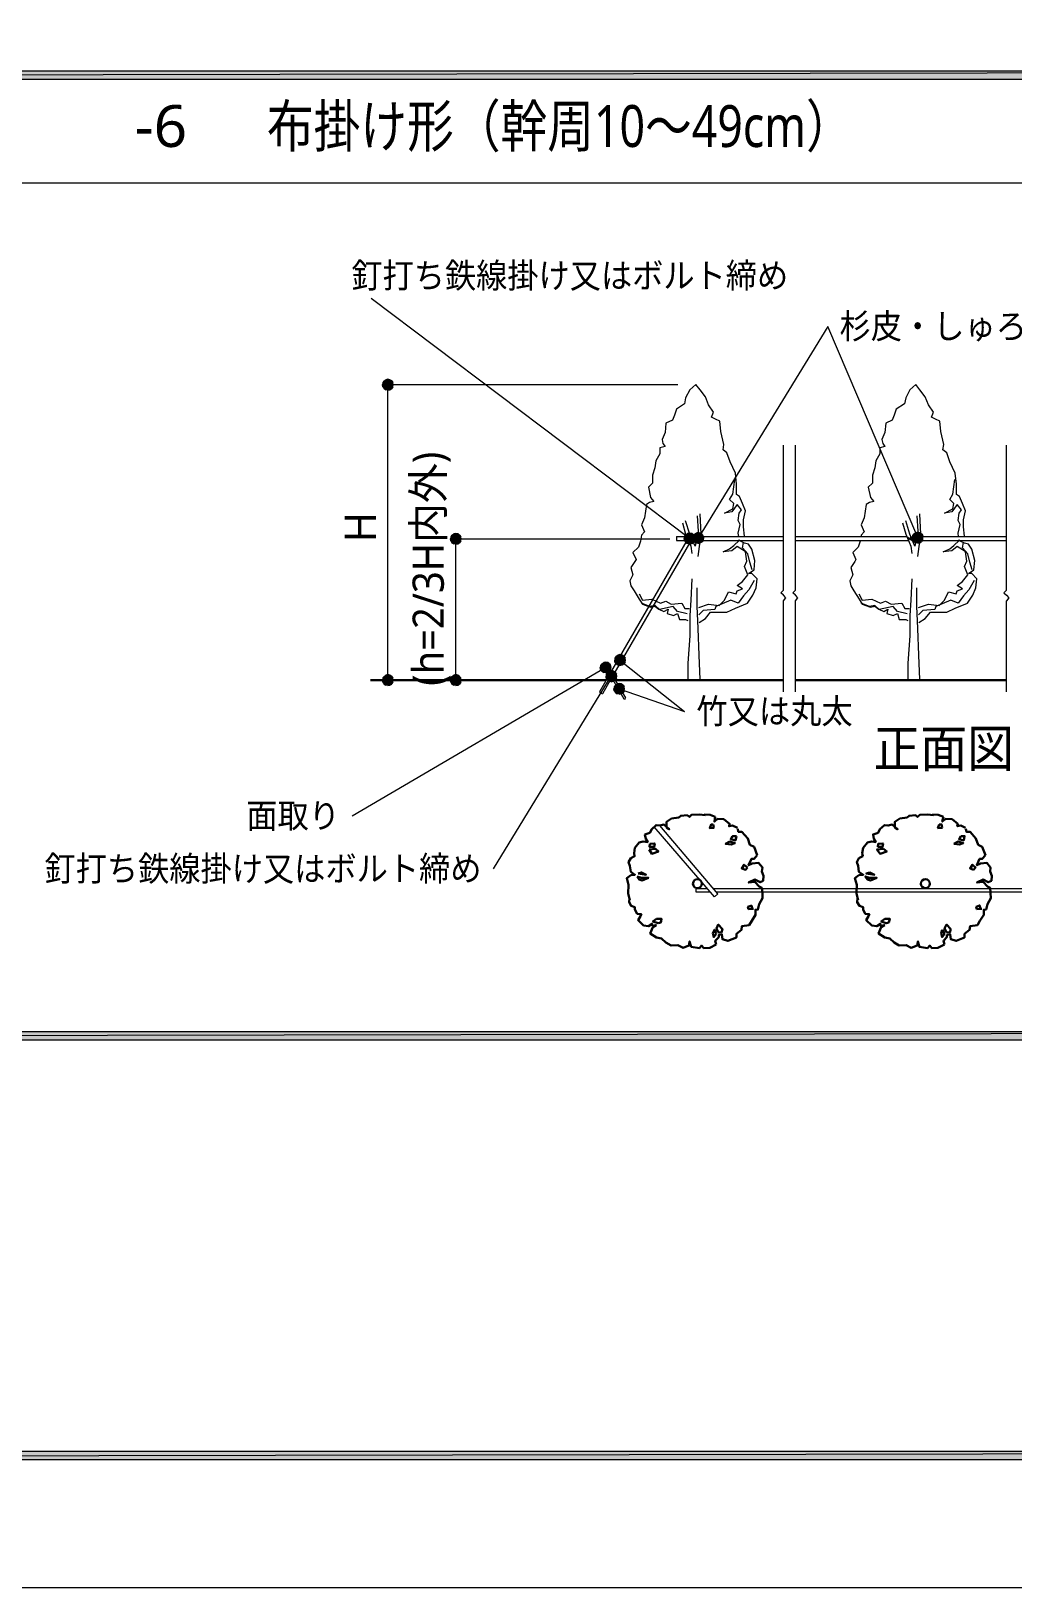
# Model space of a CAD drawing. Header units: millimetres. Extents: x 0 to 420, y 0 to 297.
# Drawn here: x 211.5 to 293.3, y 0 to 129.6 of the extents above; entities that cross this region are included whole.
import ezdxf
from ezdxf.enums import TextEntityAlignment as Align

# ---------------------------------------------------------------- set-up
doc = ezdxf.new("R2010")
doc.units = ezdxf.units.MM
doc.styles.add('kst32b', font='NotoSansJP-Variable.ttf')

msp = doc.modelspace()

# ---------------------------------------------------------------- hatches: boundary and pattern name
h = msp.add_hatch(color=7)
h.paths.add_polyline_path([(394.17, 125.65), (394.17, 126.34), (26.18, 125.65), (394.17, 125.65)])
h.paths.add_polyline_path([(394.17, 126.34), (26.18, 125.65), (26.18, 126.34), (394.17, 126.34)])
h = msp.add_hatch(color=7)
h.paths.add_polyline_path([(240.83, 100.37), (240.81, 100.2), (241.26, 100.2), (240.83, 100.37)])
h.paths.add_polyline_path([(240.81, 100.2), (241.26, 100.2), (240.83, 100.03), (240.81, 100.2)])
h.paths.add_polyline_path([(241.26, 100.2), (240.83, 100.03), (240.94, 99.89), (241.26, 100.2)])
h = msp.add_hatch(color=7)
h.paths.add_polyline_path([(241.26, 100.65), (241.09, 100.61), (241.26, 100.2), (241.26, 100.65)])
h.paths.add_polyline_path([(241.09, 100.61), (241.26, 100.2), (240.94, 100.52), (241.09, 100.61)])
h.paths.add_polyline_path([(241.26, 100.2), (240.94, 100.52), (240.83, 100.37), (241.26, 100.2)])
h = msp.add_hatch(color=7)
h.paths.add_polyline_path([(240.94, 99.89), (241.09, 99.78), (241.26, 100.2), (240.94, 99.89)])
h.paths.add_polyline_path([(241.09, 99.78), (241.26, 100.2), (241.26, 99.74), (241.09, 99.78)])
h.paths.add_polyline_path([(241.26, 100.2), (241.26, 99.74), (241.43, 99.78), (241.26, 100.2)])
for points in [[(241.43, 100.61), (241.26, 100.65), (241.26, 100.2), (241.43, 100.61)], [(247.08, 87.78), (246.91, 87.8), (246.91, 87.35), (247.08, 87.78)], [(266.55, 87.8), (266.38, 87.84), (266.38, 87.38), (266.55, 87.8)], [(267.27, 87.84), (267.1, 87.88), (267.1, 87.42), (267.27, 87.84)], [(270.51, 87.27), (270.49, 87.25), (270.47, 87.23), (270.49, 87.21), (270.51, 87.19), (270.53, 87.21), (270.55, 87.23), (270.53, 87.25), (270.51, 87.27)], [(285.54, 87.86), (285.37, 87.91), (285.37, 87.46), (285.54, 87.86)], [(288.82, 87.27), (288.8, 87.25), (288.78, 87.23), (288.8, 87.21), (288.82, 87.19), (288.84, 87.21), (288.86, 87.23), (288.84, 87.25), (288.82, 87.27)], [(259.57, 77.07), (259.4, 77.09), (259.4, 76.64), (259.57, 77.07)], [(260.75, 77.68), (260.58, 77.72), (260.58, 77.26), (260.75, 77.68)], [(241.43, 76.01), (241.26, 76.05), (241.26, 75.59), (241.43, 76.01)], [(247.08, 76.01), (246.91, 76.05), (246.91, 75.59), (247.08, 76.01)], [(260.03, 76.33), (259.86, 76.37), (259.86, 75.92), (260.03, 76.33)], [(260.69, 75.29), (260.52, 75.31), (260.52, 74.87), (260.69, 75.29)]]:
    msp.add_hatch(color=7).paths.add_polyline_path(points)
h = msp.add_hatch(color=7)
h.paths.add_polyline_path([(241.7, 100.2), (241.68, 100.37), (241.26, 100.2), (241.7, 100.2)])
h.paths.add_polyline_path([(241.68, 100.37), (241.26, 100.2), (241.58, 100.52), (241.68, 100.37)])
h.paths.add_polyline_path([(241.26, 100.2), (241.58, 100.52), (241.43, 100.61), (241.26, 100.2)])
h = msp.add_hatch(color=7)
h.paths.add_polyline_path([(241.43, 99.78), (241.58, 99.89), (241.26, 100.2), (241.43, 99.78)])
h.paths.add_polyline_path([(241.58, 99.89), (241.26, 100.2), (241.68, 100.03), (241.58, 99.89)])
h.paths.add_polyline_path([(241.26, 100.2), (241.68, 100.03), (241.7, 100.2), (241.26, 100.2)])
h = msp.add_hatch(color=7)
h.paths.add_polyline_path([(246.49, 87.52), (246.46, 87.35), (246.91, 87.35), (246.49, 87.52)])
h.paths.add_polyline_path([(246.46, 87.35), (246.91, 87.35), (246.49, 87.19), (246.46, 87.35)])
h.paths.add_polyline_path([(246.91, 87.35), (246.49, 87.19), (246.59, 87.04), (246.91, 87.35)])
h = msp.add_hatch(color=7)
h.paths.add_polyline_path([(246.91, 87.8), (246.74, 87.78), (246.91, 87.35), (246.91, 87.8)])
h.paths.add_polyline_path([(246.74, 87.78), (246.91, 87.35), (246.59, 87.67), (246.74, 87.78)])
h.paths.add_polyline_path([(246.91, 87.35), (246.59, 87.67), (246.49, 87.52), (246.91, 87.35)])
h = msp.add_hatch(color=7)
h.paths.add_polyline_path([(246.59, 87.04), (246.74, 86.93), (246.91, 87.35), (246.59, 87.04)])
h.paths.add_polyline_path([(246.74, 86.93), (246.91, 87.35), (246.91, 86.91), (246.74, 86.93)])
h.paths.add_polyline_path([(246.91, 87.35), (246.91, 86.91), (247.08, 86.93), (246.91, 87.35)])
h = msp.add_hatch(color=7)
h.paths.add_polyline_path([(247.35, 87.35), (247.33, 87.52), (246.91, 87.35), (247.35, 87.35)])
h.paths.add_polyline_path([(247.33, 87.52), (246.91, 87.35), (247.23, 87.67), (247.33, 87.52)])
h.paths.add_polyline_path([(246.91, 87.35), (247.23, 87.67), (247.08, 87.78), (246.91, 87.35)])
h = msp.add_hatch(color=7)
h.paths.add_polyline_path([(247.08, 86.93), (247.23, 87.04), (246.91, 87.35), (247.08, 86.93)])
h.paths.add_polyline_path([(247.23, 87.04), (246.91, 87.35), (247.33, 87.19), (247.23, 87.04)])
h.paths.add_polyline_path([(246.91, 87.35), (247.33, 87.19), (247.35, 87.35), (246.91, 87.35)])
h = msp.add_hatch(color=7)
h.paths.add_polyline_path([(265.96, 87.57), (265.92, 87.38), (266.38, 87.38), (265.96, 87.57)])
h.paths.add_polyline_path([(265.92, 87.38), (266.38, 87.38), (265.96, 87.21), (265.92, 87.38)])
h.paths.add_polyline_path([(266.38, 87.38), (265.96, 87.21), (266.07, 87.06), (266.38, 87.38)])
h = msp.add_hatch(color=7)
h.paths.add_polyline_path([(266.38, 87.84), (266.21, 87.8), (266.38, 87.38), (266.38, 87.84)])
h.paths.add_polyline_path([(266.21, 87.8), (266.38, 87.38), (266.07, 87.69), (266.21, 87.8)])
h.paths.add_polyline_path([(266.38, 87.38), (266.07, 87.69), (265.96, 87.57), (266.38, 87.38)])
h = msp.add_hatch(color=7)
h.paths.add_polyline_path([(266.07, 87.06), (266.21, 86.97), (266.38, 87.38), (266.07, 87.06)])
h.paths.add_polyline_path([(266.21, 86.97), (266.38, 87.38), (266.38, 86.93), (266.21, 86.97)])
h.paths.add_polyline_path([(266.38, 87.38), (266.38, 86.93), (266.55, 86.97), (266.38, 87.38)])
h = msp.add_hatch(color=7)
h.paths.add_polyline_path([(266.83, 87.38), (266.78, 87.57), (266.38, 87.38), (266.83, 87.38)])
h.paths.add_polyline_path([(266.78, 87.57), (266.38, 87.38), (266.7, 87.69), (266.78, 87.57)])
h.paths.add_polyline_path([(266.38, 87.38), (266.7, 87.69), (266.55, 87.8), (266.38, 87.38)])
h = msp.add_hatch(color=7)
h.paths.add_polyline_path([(266.55, 86.97), (266.7, 87.06), (266.38, 87.38), (266.55, 86.97)])
h.paths.add_polyline_path([(266.7, 87.06), (266.38, 87.38), (266.78, 87.21), (266.7, 87.06)])
h.paths.add_polyline_path([(266.38, 87.38), (266.78, 87.21), (266.83, 87.38), (266.38, 87.38)])
h = msp.add_hatch(color=7)
h.paths.add_polyline_path([(266.68, 87.59), (266.64, 87.42), (267.1, 87.42), (266.68, 87.59)])
h.paths.add_polyline_path([(266.64, 87.42), (267.1, 87.42), (266.68, 87.25), (266.64, 87.42)])
h.paths.add_polyline_path([(267.1, 87.42), (266.68, 87.25), (266.78, 87.1), (267.1, 87.42)])
h = msp.add_hatch(color=7)
h.paths.add_polyline_path([(267.1, 87.88), (266.93, 87.84), (267.1, 87.42), (267.1, 87.88)])
h.paths.add_polyline_path([(266.93, 87.84), (267.1, 87.42), (266.78, 87.74), (266.93, 87.84)])
h.paths.add_polyline_path([(267.1, 87.42), (266.78, 87.74), (266.68, 87.59), (267.1, 87.42)])
h = msp.add_hatch(color=7)
h.paths.add_polyline_path([(266.78, 87.1), (266.93, 87.02), (267.1, 87.42), (266.78, 87.1)])
h.paths.add_polyline_path([(266.93, 87.02), (267.1, 87.42), (267.1, 86.97), (266.93, 87.02)])
h.paths.add_polyline_path([(267.1, 87.42), (267.1, 86.97), (267.27, 87.02), (267.1, 87.42)])
h = msp.add_hatch(color=7)
h.paths.add_polyline_path([(267.55, 87.42), (267.5, 87.59), (267.1, 87.42), (267.55, 87.42)])
h.paths.add_polyline_path([(267.5, 87.59), (267.1, 87.42), (267.42, 87.74), (267.5, 87.59)])
h.paths.add_polyline_path([(267.1, 87.42), (267.42, 87.74), (267.27, 87.84), (267.1, 87.42)])
h = msp.add_hatch(color=7)
h.paths.add_polyline_path([(267.27, 87.02), (267.42, 87.1), (267.1, 87.42), (267.27, 87.02)])
h.paths.add_polyline_path([(267.42, 87.1), (267.1, 87.42), (267.5, 87.25), (267.42, 87.1)])
h.paths.add_polyline_path([(267.1, 87.42), (267.5, 87.25), (267.55, 87.42), (267.1, 87.42)])
h = msp.add_hatch(color=7)
h.paths.add_polyline_path([(284.95, 87.63), (284.92, 87.46), (285.37, 87.46), (284.95, 87.63)])
h.paths.add_polyline_path([(284.92, 87.46), (285.37, 87.46), (284.95, 87.29), (284.92, 87.46)])
h.paths.add_polyline_path([(285.37, 87.46), (284.95, 87.29), (285.05, 87.14), (285.37, 87.46)])
h = msp.add_hatch(color=7)
h.paths.add_polyline_path([(285.37, 87.91), (285.2, 87.86), (285.37, 87.46), (285.37, 87.91)])
h.paths.add_polyline_path([(285.2, 87.86), (285.37, 87.46), (285.05, 87.78), (285.2, 87.86)])
h.paths.add_polyline_path([(285.37, 87.46), (285.05, 87.78), (284.95, 87.63), (285.37, 87.46)])
h = msp.add_hatch(color=7)
h.paths.add_polyline_path([(285.05, 87.14), (285.2, 87.04), (285.37, 87.46), (285.05, 87.14)])
h.paths.add_polyline_path([(285.2, 87.04), (285.37, 87.46), (285.37, 86.99), (285.2, 87.04)])
h.paths.add_polyline_path([(285.37, 87.46), (285.37, 86.99), (285.54, 87.04), (285.37, 87.46)])
h = msp.add_hatch(color=7)
h.paths.add_polyline_path([(285.81, 87.46), (285.79, 87.63), (285.37, 87.46), (285.81, 87.46)])
h.paths.add_polyline_path([(285.79, 87.63), (285.37, 87.46), (285.69, 87.78), (285.79, 87.63)])
h.paths.add_polyline_path([(285.37, 87.46), (285.69, 87.78), (285.54, 87.86), (285.37, 87.46)])
h = msp.add_hatch(color=7)
h.paths.add_polyline_path([(285.54, 87.04), (285.69, 87.14), (285.37, 87.46), (285.54, 87.04)])
h.paths.add_polyline_path([(285.69, 87.14), (285.37, 87.46), (285.79, 87.29), (285.69, 87.14)])
h.paths.add_polyline_path([(285.37, 87.46), (285.79, 87.29), (285.81, 87.46), (285.37, 87.46)])
h = msp.add_hatch(color=7)
h.paths.add_polyline_path([(258.97, 76.81), (258.93, 76.64), (259.4, 76.64), (258.97, 76.81)])
h.paths.add_polyline_path([(258.93, 76.64), (259.4, 76.64), (258.97, 76.48), (258.93, 76.64)])
h.paths.add_polyline_path([(259.4, 76.64), (258.97, 76.48), (259.08, 76.33), (259.4, 76.64)])
h = msp.add_hatch(color=7)
h.paths.add_polyline_path([(259.4, 77.09), (259.23, 77.07), (259.4, 76.64), (259.4, 77.09)])
h.paths.add_polyline_path([(259.23, 77.07), (259.4, 76.64), (259.08, 76.96), (259.23, 77.07)])
h.paths.add_polyline_path([(259.4, 76.64), (259.08, 76.96), (258.97, 76.81), (259.4, 76.64)])
h = msp.add_hatch(color=7)
h.paths.add_polyline_path([(259.08, 76.33), (259.23, 76.22), (259.4, 76.64), (259.08, 76.33)])
h.paths.add_polyline_path([(259.23, 76.22), (259.4, 76.64), (259.4, 76.2), (259.23, 76.22)])
h.paths.add_polyline_path([(259.4, 76.64), (259.4, 76.2), (259.57, 76.22), (259.4, 76.64)])
h = msp.add_hatch(color=7)
h.paths.add_polyline_path([(259.84, 76.64), (259.8, 76.81), (259.4, 76.64), (259.84, 76.64)])
h.paths.add_polyline_path([(259.8, 76.81), (259.4, 76.64), (259.72, 76.96), (259.8, 76.81)])
h.paths.add_polyline_path([(259.4, 76.64), (259.72, 76.96), (259.57, 77.07), (259.4, 76.64)])
h = msp.add_hatch(color=7)
h.paths.add_polyline_path([(259.57, 76.22), (259.72, 76.33), (259.4, 76.64), (259.57, 76.22)])
h.paths.add_polyline_path([(259.72, 76.33), (259.4, 76.64), (259.8, 76.48), (259.72, 76.33)])
h.paths.add_polyline_path([(259.4, 76.64), (259.8, 76.48), (259.84, 76.64), (259.4, 76.64)])
h = msp.add_hatch(color=7)
h.paths.add_polyline_path([(260.16, 77.43), (260.14, 77.26), (260.58, 77.26), (260.16, 77.43)])
h.paths.add_polyline_path([(260.14, 77.26), (260.58, 77.26), (260.16, 77.09), (260.14, 77.26)])
h.paths.add_polyline_path([(260.58, 77.26), (260.16, 77.09), (260.27, 76.94), (260.58, 77.26)])
h = msp.add_hatch(color=7)
h.paths.add_polyline_path([(260.58, 77.72), (260.41, 77.68), (260.58, 77.26), (260.58, 77.72)])
h.paths.add_polyline_path([(260.41, 77.68), (260.58, 77.26), (260.27, 77.58), (260.41, 77.68)])
h.paths.add_polyline_path([(260.58, 77.26), (260.27, 77.58), (260.16, 77.43), (260.58, 77.26)])
h = msp.add_hatch(color=7)
h.paths.add_polyline_path([(260.27, 76.94), (260.41, 76.86), (260.58, 77.26), (260.27, 76.94)])
h.paths.add_polyline_path([(260.41, 76.86), (260.58, 77.26), (260.58, 76.81), (260.41, 76.86)])
h.paths.add_polyline_path([(260.58, 77.26), (260.58, 76.81), (260.75, 76.86), (260.58, 77.26)])
h = msp.add_hatch(color=7)
h.paths.add_polyline_path([(261.03, 77.26), (261.01, 77.43), (260.58, 77.26), (261.03, 77.26)])
h.paths.add_polyline_path([(261.01, 77.43), (260.58, 77.26), (260.9, 77.58), (261.01, 77.43)])
h.paths.add_polyline_path([(260.58, 77.26), (260.9, 77.58), (260.75, 77.68), (260.58, 77.26)])
h = msp.add_hatch(color=7)
h.paths.add_polyline_path([(260.75, 76.86), (260.9, 76.94), (260.58, 77.26), (260.75, 76.86)])
h.paths.add_polyline_path([(260.9, 76.94), (260.58, 77.26), (261.01, 77.09), (260.9, 76.94)])
h.paths.add_polyline_path([(260.58, 77.26), (261.01, 77.09), (261.03, 77.26), (260.58, 77.26)])
h = msp.add_hatch(color=7)
h.paths.add_polyline_path([(240.83, 75.78), (240.81, 75.59), (241.26, 75.59), (240.83, 75.78)])
h.paths.add_polyline_path([(240.81, 75.59), (241.26, 75.59), (240.83, 75.42), (240.81, 75.59)])
h.paths.add_polyline_path([(241.26, 75.59), (240.83, 75.42), (240.94, 75.27), (241.26, 75.59)])
h = msp.add_hatch(color=7)
h.paths.add_polyline_path([(241.26, 76.05), (241.09, 76.01), (241.26, 75.59), (241.26, 76.05)])
h.paths.add_polyline_path([(241.09, 76.01), (241.26, 75.59), (240.94, 75.9), (241.09, 76.01)])
h.paths.add_polyline_path([(241.26, 75.59), (240.94, 75.9), (240.83, 75.78), (241.26, 75.59)])
h = msp.add_hatch(color=7)
h.paths.add_polyline_path([(240.94, 75.27), (241.09, 75.18), (241.26, 75.59), (240.94, 75.27)])
h.paths.add_polyline_path([(241.09, 75.18), (241.26, 75.59), (241.26, 75.14), (241.09, 75.18)])
h.paths.add_polyline_path([(241.26, 75.59), (241.26, 75.14), (241.43, 75.18), (241.26, 75.59)])
h = msp.add_hatch(color=7)
h.paths.add_polyline_path([(241.7, 75.59), (241.68, 75.78), (241.26, 75.59), (241.7, 75.59)])
h.paths.add_polyline_path([(241.68, 75.78), (241.26, 75.59), (241.58, 75.9), (241.68, 75.78)])
h.paths.add_polyline_path([(241.26, 75.59), (241.58, 75.9), (241.43, 76.01), (241.26, 75.59)])
h = msp.add_hatch(color=7)
h.paths.add_polyline_path([(241.43, 75.18), (241.58, 75.27), (241.26, 75.59), (241.43, 75.18)])
h.paths.add_polyline_path([(241.58, 75.27), (241.26, 75.59), (241.68, 75.42), (241.58, 75.27)])
h.paths.add_polyline_path([(241.26, 75.59), (241.68, 75.42), (241.7, 75.59), (241.26, 75.59)])
h = msp.add_hatch(color=7)
h.paths.add_polyline_path([(246.49, 75.78), (246.46, 75.59), (246.91, 75.59), (246.49, 75.78)])
h.paths.add_polyline_path([(246.46, 75.59), (246.91, 75.59), (246.49, 75.42), (246.46, 75.59)])
h.paths.add_polyline_path([(246.91, 75.59), (246.49, 75.42), (246.59, 75.27), (246.91, 75.59)])
h = msp.add_hatch(color=7)
h.paths.add_polyline_path([(246.91, 76.05), (246.74, 76.01), (246.91, 75.59), (246.91, 76.05)])
h.paths.add_polyline_path([(246.74, 76.01), (246.91, 75.59), (246.59, 75.9), (246.74, 76.01)])
h.paths.add_polyline_path([(246.91, 75.59), (246.59, 75.9), (246.49, 75.78), (246.91, 75.59)])
h = msp.add_hatch(color=7)
h.paths.add_polyline_path([(246.59, 75.27), (246.74, 75.18), (246.91, 75.59), (246.59, 75.27)])
h.paths.add_polyline_path([(246.74, 75.18), (246.91, 75.59), (246.91, 75.14), (246.74, 75.18)])
h.paths.add_polyline_path([(246.91, 75.59), (246.91, 75.14), (247.08, 75.18), (246.91, 75.59)])
h = msp.add_hatch(color=7)
h.paths.add_polyline_path([(247.35, 75.59), (247.33, 75.78), (246.91, 75.59), (247.35, 75.59)])
h.paths.add_polyline_path([(247.33, 75.78), (246.91, 75.59), (247.23, 75.9), (247.33, 75.78)])
h.paths.add_polyline_path([(246.91, 75.59), (247.23, 75.9), (247.08, 76.01), (246.91, 75.59)])
h = msp.add_hatch(color=7)
h.paths.add_polyline_path([(247.08, 75.18), (247.23, 75.27), (246.91, 75.59), (247.08, 75.18)])
h.paths.add_polyline_path([(247.23, 75.27), (246.91, 75.59), (247.33, 75.42), (247.23, 75.27)])
h.paths.add_polyline_path([(246.91, 75.59), (247.33, 75.42), (247.35, 75.59), (246.91, 75.59)])
h = msp.add_hatch(color=7)
h.paths.add_polyline_path([(259.44, 76.09), (259.42, 75.92), (259.86, 75.92), (259.44, 76.09)])
h.paths.add_polyline_path([(259.42, 75.92), (259.86, 75.92), (259.44, 75.76), (259.42, 75.92)])
h.paths.add_polyline_path([(259.86, 75.92), (259.44, 75.76), (259.55, 75.61), (259.86, 75.92)])
h = msp.add_hatch(color=7)
h.paths.add_polyline_path([(259.86, 76.37), (259.69, 76.33), (259.86, 75.92), (259.86, 76.37)])
h.paths.add_polyline_path([(259.69, 76.33), (259.86, 75.92), (259.55, 76.24), (259.69, 76.33)])
h.paths.add_polyline_path([(259.86, 75.92), (259.55, 76.24), (259.44, 76.09), (259.86, 75.92)])
h = msp.add_hatch(color=7)
h.paths.add_polyline_path([(259.55, 75.61), (259.69, 75.5), (259.86, 75.92), (259.55, 75.61)])
h.paths.add_polyline_path([(259.69, 75.5), (259.86, 75.92), (259.86, 75.46), (259.69, 75.5)])
h.paths.add_polyline_path([(259.86, 75.92), (259.86, 75.46), (260.03, 75.5), (259.86, 75.92)])
h = msp.add_hatch(color=7)
h.paths.add_polyline_path([(260.31, 75.92), (260.29, 76.09), (259.86, 75.92), (260.31, 75.92)])
h.paths.add_polyline_path([(260.29, 76.09), (259.86, 75.92), (260.18, 76.24), (260.29, 76.09)])
h.paths.add_polyline_path([(259.86, 75.92), (260.18, 76.24), (260.03, 76.33), (259.86, 75.92)])
h = msp.add_hatch(color=7)
h.paths.add_polyline_path([(260.03, 75.5), (260.18, 75.61), (259.86, 75.92), (260.03, 75.5)])
h.paths.add_polyline_path([(260.18, 75.61), (259.86, 75.92), (260.29, 75.76), (260.18, 75.61)])
h.paths.add_polyline_path([(259.86, 75.92), (260.29, 75.76), (260.31, 75.92), (259.86, 75.92)])
h = msp.add_hatch(color=7)
h.paths.add_polyline_path([(260.52, 75.31), (260.35, 75.29), (260.52, 74.87), (260.52, 75.31)])
h.paths.add_polyline_path([(260.35, 75.29), (260.52, 74.87), (260.2, 75.18), (260.35, 75.29)])
h.paths.add_polyline_path([(260.52, 74.87), (260.2, 75.18), (260.1, 75.04), (260.52, 74.87)])
h = msp.add_hatch(color=7)
h.paths.add_polyline_path([(260.96, 74.87), (260.94, 75.04), (260.52, 74.87), (260.96, 74.87)])
h.paths.add_polyline_path([(260.94, 75.04), (260.52, 74.87), (260.84, 75.18), (260.94, 75.04)])
h.paths.add_polyline_path([(260.52, 74.87), (260.84, 75.18), (260.69, 75.29), (260.52, 74.87)])
h = msp.add_hatch(color=7)
h.paths.add_polyline_path([(260.1, 75.04), (260.07, 74.87), (260.52, 74.87), (260.1, 75.04)])
h.paths.add_polyline_path([(260.07, 74.87), (260.52, 74.87), (260.1, 74.7), (260.07, 74.87)])
h.paths.add_polyline_path([(260.52, 74.87), (260.1, 74.7), (260.2, 74.55), (260.52, 74.87)])
h = msp.add_hatch(color=7)
h.paths.add_polyline_path([(260.2, 74.55), (260.35, 74.46), (260.52, 74.87), (260.2, 74.55)])
h.paths.add_polyline_path([(260.35, 74.46), (260.52, 74.87), (260.52, 74.42), (260.35, 74.46)])
h.paths.add_polyline_path([(260.52, 74.87), (260.52, 74.42), (260.69, 74.46), (260.52, 74.87)])
h = msp.add_hatch(color=7)
h.paths.add_polyline_path([(260.69, 74.46), (260.84, 74.55), (260.52, 74.87), (260.69, 74.46)])
h.paths.add_polyline_path([(260.84, 74.55), (260.52, 74.87), (260.94, 74.7), (260.84, 74.55)])
h.paths.add_polyline_path([(260.52, 74.87), (260.94, 74.7), (260.96, 74.87), (260.52, 74.87)])
h = msp.add_hatch(color=7)
h.paths.add_polyline_path([(393.83, 11.35), (394.53, 10.65), (393.83, 45.64), (393.83, 11.35)])
h.paths.add_polyline_path([(394.53, 10.65), (393.83, 45.64), (394.53, 46.33), (394.53, 10.65)])
h.paths.add_polyline_path([(393.83, 45.64), (394.53, 46.33), (26.52, 45.64), (393.83, 45.64)])
h.paths.add_polyline_path([(394.53, 46.33), (26.52, 45.64), (25.82, 46.33), (394.53, 46.33)])
h.paths.add_polyline_path([(26.52, 45.64), (25.82, 46.33), (26.52, 11.35), (26.52, 45.64)])
h.paths.add_polyline_path([(25.82, 46.33), (26.52, 11.35), (25.82, 10.65), (25.82, 46.33)])
h.paths.add_polyline_path([(26.52, 11.35), (25.82, 10.65), (393.83, 11.35), (26.52, 11.35)])
h.paths.add_polyline_path([(25.82, 10.65), (393.83, 11.35), (394.53, 10.65), (25.82, 10.65)])

# ---------------------------------------------------------------- linework, layer by layer
at = {"lineweight": 13}
msp.add_lwpolyline([(0.19, 0), (0.19, 296.97), (420.16, 296.97), (420.16, 0)], close=True, dxfattribs=at)
at = {"lineweight": 0}
for points in [[(394.17, 125.65), (394.17, 126.34), (26.18, 125.65)], [(394.17, 126.34), (26.18, 125.65), (26.18, 126.34)], [(240.83, 100.37), (240.81, 100.2), (241.26, 100.2)], [(240.81, 100.2), (241.26, 100.2), (240.83, 100.03)], [(241.26, 100.2), (240.94, 100.52), (240.83, 100.37)], [(241.26, 100.2), (240.83, 100.03), (240.94, 99.89)], [(241.09, 100.61), (241.26, 100.2), (240.94, 100.52)], [(240.94, 99.89), (241.09, 99.78), (241.26, 100.2)], [(241.26, 100.65), (241.09, 100.61), (241.26, 100.2)], [(241.09, 99.78), (241.26, 100.2), (241.26, 99.74)], [(241.43, 100.61), (241.26, 100.65), (241.26, 100.2)], [(241.26, 100.2), (241.58, 100.52), (241.43, 100.61)], [(241.68, 100.37), (241.26, 100.2), (241.58, 100.52)], [(241.7, 100.2), (241.68, 100.37), (241.26, 100.2)], [(241.26, 100.2), (241.26, 99.74), (241.43, 99.78)], [(241.43, 99.78), (241.58, 99.89), (241.26, 100.2)], [(241.58, 99.89), (241.26, 100.2), (241.68, 100.03)], [(241.26, 100.2), (241.68, 100.03), (241.7, 100.2)], [(246.49, 87.52), (246.46, 87.35), (246.91, 87.35)], [(246.46, 87.35), (246.91, 87.35), (246.49, 87.19)], [(246.91, 87.35), (246.59, 87.67), (246.49, 87.52)], [(246.91, 87.35), (246.49, 87.19), (246.59, 87.04)], [(246.74, 87.78), (246.91, 87.35), (246.59, 87.67)], [(246.59, 87.04), (246.74, 86.93), (246.91, 87.35)], [(246.91, 87.8), (246.74, 87.78), (246.91, 87.35)], [(246.74, 86.93), (246.91, 87.35), (246.91, 86.91)], [(247.08, 87.78), (246.91, 87.8), (246.91, 87.35)], [(246.91, 87.35), (247.23, 87.67), (247.08, 87.78)], [(247.33, 87.52), (246.91, 87.35), (247.23, 87.67)], [(247.35, 87.35), (247.33, 87.52), (246.91, 87.35)], [(246.91, 87.35), (246.91, 86.91), (247.08, 86.93)], [(247.08, 86.93), (247.23, 87.04), (246.91, 87.35)], [(247.23, 87.04), (246.91, 87.35), (247.33, 87.19)], [(246.91, 87.35), (247.33, 87.19), (247.35, 87.35)], [(265.96, 87.57), (265.92, 87.38), (266.38, 87.38)], [(265.92, 87.38), (266.38, 87.38), (265.96, 87.21)], [(266.38, 87.38), (266.07, 87.69), (265.96, 87.57)], [(266.38, 87.38), (265.96, 87.21), (266.07, 87.06)], [(266.21, 87.8), (266.38, 87.38), (266.07, 87.69)], [(266.07, 87.06), (266.21, 86.97), (266.38, 87.38)], [(266.38, 87.84), (266.21, 87.8), (266.38, 87.38)], [(266.21, 86.97), (266.38, 87.38), (266.38, 86.93)], [(266.55, 87.8), (266.38, 87.84), (266.38, 87.38)], [(266.38, 87.38), (266.7, 87.69), (266.55, 87.8)], [(266.78, 87.57), (266.38, 87.38), (266.7, 87.69)], [(266.83, 87.38), (266.78, 87.57), (266.38, 87.38)], [(266.38, 87.38), (266.38, 86.93), (266.55, 86.97)], [(266.55, 86.97), (266.7, 87.06), (266.38, 87.38)], [(266.7, 87.06), (266.38, 87.38), (266.78, 87.21)], [(266.38, 87.38), (266.78, 87.21), (266.83, 87.38)], [(266.68, 87.59), (266.64, 87.42), (267.1, 87.42)], [(266.64, 87.42), (267.1, 87.42), (266.68, 87.25)], [(267.1, 87.42), (266.78, 87.74), (266.68, 87.59)], [(267.1, 87.42), (266.68, 87.25), (266.78, 87.1)], [(266.93, 87.84), (267.1, 87.42), (266.78, 87.74)], [(266.78, 87.1), (266.93, 87.02), (267.1, 87.42)], [(267.1, 87.88), (266.93, 87.84), (267.1, 87.42)], [(266.93, 87.02), (267.1, 87.42), (267.1, 86.97)], [(267.27, 87.84), (267.1, 87.88), (267.1, 87.42)], [(267.1, 87.42), (267.42, 87.74), (267.27, 87.84)], [(267.5, 87.59), (267.1, 87.42), (267.42, 87.74)], [(267.55, 87.42), (267.5, 87.59), (267.1, 87.42)], [(267.1, 87.42), (267.1, 86.97), (267.27, 87.02)], [(267.27, 87.02), (267.42, 87.1), (267.1, 87.42)], [(267.42, 87.1), (267.1, 87.42), (267.5, 87.25)], [(267.1, 87.42), (267.5, 87.25), (267.55, 87.42)], [(270.51, 87.27), (270.49, 87.25), (270.47, 87.23), (270.49, 87.21), (270.51, 87.19), (270.53, 87.21), (270.55, 87.23), (270.53, 87.25)], [(284.95, 87.63), (284.92, 87.46), (285.37, 87.46)], [(284.92, 87.46), (285.37, 87.46), (284.95, 87.29)], [(285.37, 87.46), (285.05, 87.78), (284.95, 87.63)], [(285.37, 87.46), (284.95, 87.29), (285.05, 87.14)], [(285.2, 87.86), (285.37, 87.46), (285.05, 87.78)], [(285.05, 87.14), (285.2, 87.04), (285.37, 87.46)], [(285.37, 87.91), (285.2, 87.86), (285.37, 87.46)], [(285.2, 87.04), (285.37, 87.46), (285.37, 86.99)], [(285.54, 87.86), (285.37, 87.91), (285.37, 87.46)], [(285.37, 87.46), (285.69, 87.78), (285.54, 87.86)], [(285.79, 87.63), (285.37, 87.46), (285.69, 87.78)], [(285.81, 87.46), (285.79, 87.63), (285.37, 87.46)], [(285.37, 87.46), (285.37, 86.99), (285.54, 87.04)], [(285.54, 87.04), (285.69, 87.14), (285.37, 87.46)], [(285.69, 87.14), (285.37, 87.46), (285.79, 87.29)], [(285.37, 87.46), (285.79, 87.29), (285.81, 87.46)], [(288.82, 87.27), (288.8, 87.25), (288.78, 87.23), (288.8, 87.21), (288.82, 87.19), (288.84, 87.21), (288.86, 87.23), (288.84, 87.25)], [(258.97, 76.81), (258.93, 76.64), (259.4, 76.64)], [(258.93, 76.64), (259.4, 76.64), (258.97, 76.48)], [(259.4, 76.64), (259.08, 76.96), (258.97, 76.81)], [(259.4, 76.64), (258.97, 76.48), (259.08, 76.33)], [(259.23, 77.07), (259.4, 76.64), (259.08, 76.96)], [(259.08, 76.33), (259.23, 76.22), (259.4, 76.64)], [(259.4, 77.09), (259.23, 77.07), (259.4, 76.64)], [(259.23, 76.22), (259.4, 76.64), (259.4, 76.2)], [(259.57, 77.07), (259.4, 77.09), (259.4, 76.64)], [(259.4, 76.64), (259.72, 76.96), (259.57, 77.07)], [(259.8, 76.81), (259.4, 76.64), (259.72, 76.96)], [(259.84, 76.64), (259.8, 76.81), (259.4, 76.64)], [(259.4, 76.64), (259.4, 76.2), (259.57, 76.22)], [(259.57, 76.22), (259.72, 76.33), (259.4, 76.64)], [(259.72, 76.33), (259.4, 76.64), (259.8, 76.48)], [(259.4, 76.64), (259.8, 76.48), (259.84, 76.64)], [(260.16, 77.43), (260.14, 77.26), (260.58, 77.26)], [(260.14, 77.26), (260.58, 77.26), (260.16, 77.09)], [(260.58, 77.26), (260.27, 77.58), (260.16, 77.43)], [(260.58, 77.26), (260.16, 77.09), (260.27, 76.94)], [(260.41, 77.68), (260.58, 77.26), (260.27, 77.58)], [(260.27, 76.94), (260.41, 76.86), (260.58, 77.26)], [(260.58, 77.72), (260.41, 77.68), (260.58, 77.26)], [(260.41, 76.86), (260.58, 77.26), (260.58, 76.81)], [(260.75, 77.68), (260.58, 77.72), (260.58, 77.26)], [(260.58, 77.26), (260.9, 77.58), (260.75, 77.68)], [(261.01, 77.43), (260.58, 77.26), (260.9, 77.58)], [(261.03, 77.26), (261.01, 77.43), (260.58, 77.26)], [(260.58, 77.26), (260.58, 76.81), (260.75, 76.86)], [(260.75, 76.86), (260.9, 76.94), (260.58, 77.26)], [(260.9, 76.94), (260.58, 77.26), (261.01, 77.09)], [(260.58, 77.26), (261.01, 77.09), (261.03, 77.26)], [(240.83, 75.78), (240.81, 75.59), (241.26, 75.59)], [(240.81, 75.59), (241.26, 75.59), (240.83, 75.42)], [(241.26, 75.59), (240.94, 75.9), (240.83, 75.78)], [(241.26, 75.59), (240.83, 75.42), (240.94, 75.27)], [(241.09, 76.01), (241.26, 75.59), (240.94, 75.9)], [(240.94, 75.27), (241.09, 75.18), (241.26, 75.59)], [(241.26, 76.05), (241.09, 76.01), (241.26, 75.59)], [(241.09, 75.18), (241.26, 75.59), (241.26, 75.14)], [(241.43, 76.01), (241.26, 76.05), (241.26, 75.59)], [(241.26, 75.59), (241.58, 75.9), (241.43, 76.01)], [(241.68, 75.78), (241.26, 75.59), (241.58, 75.9)], [(241.7, 75.59), (241.68, 75.78), (241.26, 75.59)], [(241.26, 75.59), (241.26, 75.14), (241.43, 75.18)], [(241.43, 75.18), (241.58, 75.27), (241.26, 75.59)], [(241.58, 75.27), (241.26, 75.59), (241.68, 75.42)], [(241.26, 75.59), (241.68, 75.42), (241.7, 75.59)], [(246.49, 75.78), (246.46, 75.59), (246.91, 75.59)], [(246.46, 75.59), (246.91, 75.59), (246.49, 75.42)], [(246.91, 75.59), (246.59, 75.9), (246.49, 75.78)], [(246.91, 75.59), (246.49, 75.42), (246.59, 75.27)], [(246.74, 76.01), (246.91, 75.59), (246.59, 75.9)], [(246.59, 75.27), (246.74, 75.18), (246.91, 75.59)], [(246.91, 76.05), (246.74, 76.01), (246.91, 75.59)], [(246.74, 75.18), (246.91, 75.59), (246.91, 75.14)], [(247.08, 76.01), (246.91, 76.05), (246.91, 75.59)], [(246.91, 75.59), (247.23, 75.9), (247.08, 76.01)], [(247.33, 75.78), (246.91, 75.59), (247.23, 75.9)], [(247.35, 75.59), (247.33, 75.78), (246.91, 75.59)], [(246.91, 75.59), (246.91, 75.14), (247.08, 75.18)], [(247.08, 75.18), (247.23, 75.27), (246.91, 75.59)], [(247.23, 75.27), (246.91, 75.59), (247.33, 75.42)], [(246.91, 75.59), (247.33, 75.42), (247.35, 75.59)], [(259.44, 76.09), (259.42, 75.92), (259.86, 75.92)], [(259.42, 75.92), (259.86, 75.92), (259.44, 75.76)], [(259.86, 75.92), (259.55, 76.24), (259.44, 76.09)], [(259.86, 75.92), (259.44, 75.76), (259.55, 75.61)], [(259.69, 76.33), (259.86, 75.92), (259.55, 76.24)], [(259.55, 75.61), (259.69, 75.5), (259.86, 75.92)], [(259.86, 76.37), (259.69, 76.33), (259.86, 75.92)], [(259.69, 75.5), (259.86, 75.92), (259.86, 75.46)], [(260.03, 76.33), (259.86, 76.37), (259.86, 75.92)], [(259.86, 75.92), (260.18, 76.24), (260.03, 76.33)], [(260.29, 76.09), (259.86, 75.92), (260.18, 76.24)], [(260.31, 75.92), (260.29, 76.09), (259.86, 75.92)], [(259.86, 75.92), (259.86, 75.46), (260.03, 75.5)], [(260.03, 75.5), (260.18, 75.61), (259.86, 75.92)], [(260.18, 75.61), (259.86, 75.92), (260.29, 75.76)], [(259.86, 75.92), (260.29, 75.76), (260.31, 75.92)], [(260.35, 75.29), (260.52, 74.87), (260.2, 75.18)], [(260.52, 75.31), (260.35, 75.29), (260.52, 74.87)], [(260.69, 75.29), (260.52, 75.31), (260.52, 74.87)], [(260.52, 74.87), (260.84, 75.18), (260.69, 75.29)], [(260.1, 75.04), (260.07, 74.87), (260.52, 74.87)], [(260.07, 74.87), (260.52, 74.87), (260.1, 74.7)], [(260.52, 74.87), (260.2, 75.18), (260.1, 75.04)], [(260.52, 74.87), (260.1, 74.7), (260.2, 74.55)], [(260.2, 74.55), (260.35, 74.46), (260.52, 74.87)], [(260.35, 74.46), (260.52, 74.87), (260.52, 74.42)], [(260.94, 75.04), (260.52, 74.87), (260.84, 75.18)], [(260.96, 74.87), (260.94, 75.04), (260.52, 74.87)], [(260.52, 74.87), (260.52, 74.42), (260.69, 74.46)], [(260.69, 74.46), (260.84, 74.55), (260.52, 74.87)], [(260.84, 74.55), (260.52, 74.87), (260.94, 74.7)], [(260.52, 74.87), (260.94, 74.7), (260.96, 74.87)], [(394.53, 46.33), (26.52, 45.64), (25.82, 46.33)], [(393.83, 45.64), (394.53, 46.33), (26.52, 45.64)], [(26.52, 11.35), (25.82, 10.65), (393.83, 11.35)], [(25.82, 10.65), (393.83, 11.35), (394.53, 10.65)]]:
    msp.add_lwpolyline(points, close=True, dxfattribs=at)
at = {"lineweight": 13}
for points in [[(394.17, 116.99), (26.18, 116.99)], [(266.38, 87.4), (239.86, 107.38)], [(285.37, 87.46), (277.88, 105.03), (267.1, 87.42)], [(241.26, 75.61), (241.26, 100.2), (265.41, 100.2)], [(270.95, 87.59), (270.87, 88.35), (270.87, 88.94), (271.04, 89.7), (270.79, 90.3), (270.53, 90.89), (270.28, 91.06), (270.28, 91.91), (270.19, 92.84), (269.75, 93.77), (269.49, 94.53), (269.16, 94.78), (269.24, 95.21), (268.99, 96.31), (268.9, 97.16), (268.54, 97.32), (268.2, 97.49), (268.37, 97.92), (267.95, 98.51), (267.69, 99.19), (267.25, 99.78), (266.91, 100.2), (266.4, 99.78), (266.04, 99.1), (265.96, 98.59), (265.28, 98.17), (265.11, 97.66), (264.94, 97.24), (264.41, 96.99), (264.33, 96.22), (264.08, 95.63), (264.16, 95.29), (264.33, 95.04), (263.91, 94.95), (263.91, 94.45), (263.57, 93.85), (263.48, 93.26), (263.29, 92.67), (263.29, 91.99), (262.95, 91.65), (263.12, 90.81), (263.4, 90.47), (263.04, 90.38), (262.78, 90.21), (262.61, 89.11), (262.36, 88.52), (262.61, 87.93), (262.36, 87.67), (262.28, 87.16), (262.11, 86.66), (261.66, 86.23), (261.92, 85.64), (261.83, 85.47), (261.49, 84.96), (261.66, 84.37), (261.41, 83.86), (261.49, 83.44), (261.75, 83.02), (262.19, 82.34), (262.45, 81.92), (263.12, 81.66), (263.48, 81.75), (263.82, 81.49), (264.24, 81.32), (264.58, 81.49), (264.5, 81.15), (265.03, 80.98), (265.37, 81.15), (265.54, 80.64), (266.04, 80.64), (266.23, 80.56)], [(289.26, 87.59), (289.18, 88.35), (289.18, 88.94), (289.35, 89.7), (289.09, 90.3), (288.84, 90.89), (288.59, 91.06), (288.59, 91.91), (288.5, 92.84), (288.06, 93.77), (287.8, 94.53), (287.46, 94.78), (287.55, 95.21), (287.3, 96.31), (287.21, 97.16), (286.85, 97.32), (286.51, 97.49), (286.68, 97.92), (286.26, 98.51), (286, 99.19), (285.56, 99.78), (285.22, 100.2), (284.71, 99.78), (284.37, 99.1), (284.27, 98.59), (283.59, 98.17), (283.42, 97.66), (283.25, 97.24), (282.72, 96.99), (282.64, 96.22), (282.38, 95.63), (282.47, 95.29), (282.64, 95.04), (282.22, 94.95), (282.22, 94.45), (281.88, 93.85), (281.79, 93.26), (281.6, 92.67), (281.6, 91.99), (281.26, 91.65), (281.43, 90.81), (281.71, 90.47), (281.35, 90.38), (281.09, 90.21), (280.92, 89.11), (280.67, 88.52), (280.92, 87.93), (280.67, 87.67), (280.65, 87.55)], [(274.19, 74.63), (274.19, 82.21), (274.4, 82.44), (274.19, 82.66), (273.98, 82.87), (274.19, 83.08), (274.19, 95.17)], [(275.19, 82.21), (275.4, 82.44), (275.19, 82.66), (274.98, 82.87), (275.19, 83.08), (275.19, 95.17)], [(292.76, 83.08), (292.76, 95.17)], [(270.43, 87.84), (270.59, 88.54), (270.43, 88.9), (270.51, 89.51), (270.7, 89.77), (270.34, 90.21), (269.9, 89.6), (269.28, 89.51), (269.98, 89.85), (270.07, 90.3), (269.71, 90.64), (269.98, 91.08), (270.15, 92.31)], [(288.73, 87.84), (288.9, 88.54), (288.73, 88.9), (288.82, 89.51), (289.01, 89.77), (288.65, 90.21), (288.21, 89.6), (287.59, 89.51), (288.29, 89.85), (288.37, 90.3), (288.04, 90.64), (288.29, 91.08), (288.46, 92.31)], [(265.79, 88.69), (266.04, 87.76), (266.49, 86.74), (266.57, 86.15)], [(267, 89.28), (267.08, 88.01), (266.83, 86.74), (266.4, 87.76), (266.04, 88.86)], [(267.08, 85.89), (267.34, 87.76), (267.25, 89.45)], [(284.1, 88.69), (284.37, 87.76), (284.8, 86.74), (284.88, 86.15)], [(285.31, 89.28), (285.39, 88.01), (285.14, 86.74), (284.71, 87.76), (284.37, 88.86)], [(285.39, 85.89), (285.64, 87.76), (285.56, 89.45)], [(246.91, 75.61), (246.91, 87.35), (264.73, 87.35)], [(266.15, 87.23), (259.8, 76.22)], [(266.36, 86.99), (259.97, 75.92)], [(265.3, 87.55), (265.3, 87.23)], [(265.3, 87.55), (266.15, 87.55)], [(265.3, 87.23), (266.28, 87.23)], [(266.15, 87.55), (266.62, 87.23)], [(266.49, 87.55), (266.28, 87.23)], [(266.49, 87.55), (267, 87.55)], [(266.62, 87.23), (266.93, 87.23)], [(267.31, 87.55), (266.93, 87.23)], [(267, 87.55), (267.27, 87.23)], [(267.14, 81.64), (267.95, 81.92), (268.84, 81.81), (269.28, 82.25), (269.62, 82.95), (270.26, 82.78), (270.34, 83.04), (270.79, 83.21), (270.34, 83.48), (270.79, 83.82), (271.23, 84.35), (270.95, 85.05), (271.14, 85.49), (271.04, 86.28), (270.79, 86.44), (270.34, 86.72), (269.9, 86.36), (269.18, 86.28), (269.71, 86.53), (270.07, 86.8), (270.51, 87.23)], [(267.17, 80.39), (267.69, 80.73), (268.12, 81.24), (269.49, 81.24), (270.19, 81.58), (271.21, 82), (271.65, 82.68), (271.91, 83.27), (271.99, 84.03), (271.57, 84.46), (271.29, 84.46), (271.74, 84.79), (271.82, 85.56), (271.57, 86.49), (271.29, 86.91), (270.95, 86.99), (270.62, 87.16), (270.68, 87.23)], [(267.27, 87.23), (274.19, 87.23)], [(267.31, 87.55), (274.19, 87.55)], [(270.47, 87.55), (270.43, 87.84)], [(271.59, 84.79), (271.4, 85.41), (271.23, 86.11), (270.79, 86.61), (270.87, 87.06)], [(270.91, 87.55), (270.95, 87.59)], [(275.19, 87.55), (284.46, 87.55)], [(275.19, 87.23), (284.59, 87.23)], [(280.59, 87.16), (280.42, 86.66), (279.97, 86.23), (280.23, 85.64), (280.14, 85.47), (279.8, 84.96), (279.97, 84.37), (279.72, 83.86), (279.8, 83.44), (280.06, 83.02), (280.5, 82.34), (280.75, 81.92), (281.43, 81.66), (281.79, 81.75), (282.13, 81.49), (282.55, 81.32), (282.89, 81.49), (282.81, 81.15), (283.34, 80.98), (283.68, 81.15), (283.84, 80.64), (284.37, 80.64), (284.54, 80.56)], [(280.59, 87.23), (280.59, 87.16)], [(284.46, 87.55), (284.92, 87.23)], [(284.8, 87.52), (284.59, 87.23)], [(284.8, 87.52), (285.31, 87.52)], [(284.92, 87.23), (285.24, 87.23)], [(285.62, 87.55), (285.24, 87.23)], [(285.31, 87.52), (285.58, 87.23)], [(285.45, 81.64), (286.26, 81.92), (287.15, 81.81), (287.59, 82.25), (287.93, 82.95), (288.57, 82.78), (288.65, 83.04), (289.09, 83.21), (288.65, 83.48), (289.09, 83.82), (289.54, 84.35), (289.26, 85.05), (289.45, 85.49), (289.35, 86.28), (289.09, 86.44), (288.65, 86.72), (288.21, 86.36), (287.49, 86.28), (288.04, 86.53), (288.37, 86.8), (288.82, 87.23)], [(285.47, 80.39), (286, 80.73), (286.43, 81.24), (287.8, 81.24), (288.5, 81.58), (289.52, 82), (289.96, 82.68), (290.22, 83.27), (290.3, 84.03), (289.88, 84.46), (289.6, 84.46), (290.05, 84.79), (290.13, 85.56), (289.88, 86.49), (289.6, 86.91), (289.26, 86.99), (288.92, 87.16), (288.99, 87.23)], [(285.58, 87.23), (292.76, 87.23)], [(285.62, 87.55), (292.76, 87.55)], [(288.78, 87.55), (288.73, 87.84)], [(289.9, 84.79), (289.71, 85.41), (289.54, 86.11), (289.09, 86.61), (289.18, 87.06)], [(289.22, 87.55), (289.26, 87.59)], [(266.57, 84.03), (266.49, 82.25), (266.4, 80.98), (266.4, 79.29), (266.23, 77), (266.23, 75.57)], [(267.25, 75.65), (267.17, 77.68), (267.08, 79.88), (267, 81.75), (267, 83.27)], [(271.76, 83.9), (271.31, 83.12), (270.87, 82.61), (270.43, 82), (269.81, 82.25), (268.56, 81.72), (268.48, 81.47), (267.5, 81.39), (267.14, 81.03)], [(284.88, 84.03), (284.8, 82.25), (284.71, 80.98), (284.71, 79.29), (284.54, 77), (284.54, 75.57)], [(285.56, 75.65), (285.47, 77.68), (285.39, 79.88), (285.31, 81.75), (285.31, 83.27)], [(290.07, 83.9), (289.62, 83.12), (289.18, 82.61), (288.73, 82), (288.12, 82.25), (286.87, 81.72), (286.79, 81.47), (285.81, 81.39), (285.45, 81.03)], [(292.76, 83.08), (292.54, 82.87), (292.76, 82.66)], [(262.17, 82.78), (262.45, 82.25), (263.23, 82.34), (263.95, 82), (264.39, 82.17), (264.84, 81.92), (265.73, 82), (265.98, 81.56), (266.34, 81.56)], [(266.17, 81.11), (265.37, 81.3), (265.01, 81.72), (263.86, 81.47), (263.5, 81.81), (263.06, 81.72), (262.36, 82)], [(275.19, 74.63), (275.19, 82.21)], [(280.48, 82.78), (280.75, 82.25), (281.54, 82.34), (282.26, 82), (282.7, 82.17), (283.15, 81.92), (284.04, 82), (284.29, 81.56), (284.65, 81.56)], [(284.48, 81.11), (283.68, 81.3), (283.32, 81.72), (282.17, 81.47), (281.81, 81.81), (281.37, 81.72), (280.67, 82)], [(292.76, 82.66), (292.97, 82.44), (292.76, 82.21)], [(292.76, 74.63), (292.76, 82.21)], [(259.4, 76.64), (238.27, 64.26)], [(259.45, 76.68), (259.43, 76.67), (259.42, 76.65), (259.42, 76.63), (259.43, 76.61)], [(259.42, 76.6), (260.9, 74.04)], [(259.44, 76.69), (259.46, 76.69)], [(259.54, 76.68), (259.52, 76.7), (259.51, 76.71), (259.49, 76.71), (259.47, 76.7)], [(259.55, 76.67), (261.03, 74.13)], [(260.58, 77.26), (265.96, 72.98)], [(250.04, 59.88), (259.86, 75.92)], [(259.72, 76.07), (258.87, 74.61)], [(259.88, 75.78), (259.12, 74.46)], [(259.72, 76.07), (259.97, 75.92)], [(259.78, 75.59), (259.99, 75.59)], [(259.8, 76.22), (259.88, 75.78)], [(258.87, 74.61), (259.12, 74.46)], [(260.52, 74.87), (265.96, 72.98)], [(260.9, 74.04), (261.01, 74), (261.03, 74.13)], [(268.46, 57.55), (263.44, 63.39)], [(268.73, 57.81), (263.91, 63.48)], [(266.91, 58.25), (266.91, 57.95)], [(266.91, 58.25), (267.84, 58.25)], [(266.91, 57.95), (268.12, 57.95)], [(268.35, 58.25), (303.09, 58.25)], [(268.73, 57.81), (268.46, 57.55)], [(268.61, 57.95), (303.09, 57.95)]]:
    msp.add_lwpolyline(points, dxfattribs=at)
at = {"lineweight": 30}
for points in [[(239.82, 75.59), (259.44, 75.59)], [(260.18, 75.59), (274.19, 75.59)], [(275.19, 75.59), (292.76, 75.59)], [(267.19, 64.41), (266.53, 64.37), (266.36, 64.2), (266.17, 64.35), (265.64, 64.3), (265.49, 64.16), (264.88, 64.07), (264.46, 63.78), (264.46, 63.33), (264.69, 63.18), (264.24, 63.56), (263.91, 63.48), (263.59, 63.52), (263.23, 63.18), (263.06, 62.89), (262.66, 62.74), (262.72, 62.38), (262.89, 62.1), (262.51, 62.15), (262.17, 62.06), (261.83, 61.62), (261.75, 61.17), (261.79, 60.92), (261.49, 60.77), (261.3, 60.43), (261.41, 60.13), (261.49, 59.63), (261.83, 59.39), (261.49, 59.35), (261.15, 59.1), (261.3, 58.55)], [(267.67, 64.35), (267.19, 64.41)], [(268.5, 64.2), (268.1, 64.37), (267.59, 64.41)], [(270.36, 63.29), (269.94, 63.48), (269.66, 63.42), (269.71, 63.63), (269.22, 64.01), (268.69, 64.03), (268.44, 63.82), (268.5, 64.2)], [(286.19, 64.41), (285.54, 64.37), (285.35, 64.2), (285.18, 64.35), (284.65, 64.3), (284.48, 64.16), (283.89, 64.07), (283.46, 63.78), (283.46, 63.33), (283.7, 63.18), (283.25, 63.56), (282.91, 63.48), (282.6, 63.52), (282.22, 63.18), (282.07, 62.89), (281.66, 62.74), (281.73, 62.38), (281.88, 62.1), (281.52, 62.15), (281.18, 62.06), (280.84, 61.62), (280.75, 61.17), (280.8, 60.92), (280.48, 60.77), (280.31, 60.43), (280.42, 60.13), (280.48, 59.63), (280.84, 59.39), (280.48, 59.35), (280.14, 59.1), (280.31, 58.55)], [(286.68, 64.35), (286.19, 64.41)], [(287.51, 64.2), (287.08, 64.37), (286.6, 64.41)], [(289.35, 63.29), (288.95, 63.48), (288.67, 63.42), (288.71, 63.63), (288.23, 64.01), (287.7, 64.03), (287.42, 63.82), (287.51, 64.2)], [(272.01, 61.02), (271.74, 61.7), (271.4, 61.89), (271.23, 62.4), (270.72, 62.97), (270.43, 62.97), (270.38, 63.22)], [(291.02, 61.02), (290.75, 61.7), (290.41, 61.89), (290.22, 62.4), (289.73, 62.97), (289.43, 62.97), (289.39, 63.22)], [(272.16, 56.94), (272.46, 57.43), (272.44, 57.87), (272.39, 58.31), (272.16, 58.4), (271.82, 58.8), (271.29, 58.74), (271.82, 58.99), (272.25, 58.76), (272.5, 58.89), (272.54, 59.29), (272.39, 59.65), (272.44, 59.99), (272.12, 60.37), (271.59, 60.32), (271.29, 60.18), (271.53, 60.71), (271.74, 60.71), (272.01, 61.02)], [(291.17, 56.94), (291.47, 57.43), (291.42, 57.87), (291.4, 58.31), (291.17, 58.4), (290.83, 58.8), (290.3, 58.74), (290.83, 58.99), (291.23, 58.76), (291.51, 58.89), (291.55, 59.29), (291.4, 59.65), (291.42, 59.99), (291.13, 60.37), (290.6, 60.32), (290.3, 60.18), (290.53, 60.71), (290.75, 60.71), (291.02, 61.02)], [(261.3, 58.55), (261.26, 57.83), (261.41, 57.28)], [(280.31, 58.55), (280.27, 57.83), (280.42, 57.28)], [(261.37, 57.43), (261.34, 57.09), (261.51, 56.79), (261.83, 56.68), (261.83, 56.49), (262.02, 56.13), (262.36, 56.09), (262.28, 55.94), (262.09, 55.6), (262.55, 55.16), (262.95, 55.1), (263.25, 55.31), (263.29, 55.12), (263.59, 55.2), (263.33, 55.01), (263.1, 54.5), (263.63, 54.17), (264.05, 54.08), (264.39, 53.74), (264.84, 53.49), (265.41, 53.53), (265.83, 53.3), (266.32, 53.49), (266.38, 53.83), (266.51, 53.38), (267.19, 53.28)], [(280.37, 57.43), (280.33, 57.09), (280.52, 56.79), (280.84, 56.68), (280.84, 56.49), (281.01, 56.13), (281.35, 56.09), (281.28, 55.94), (281.09, 55.6), (281.54, 55.16), (281.96, 55.1), (282.26, 55.31), (282.3, 55.12), (282.6, 55.2), (282.34, 55.01), (282.11, 54.5), (282.64, 54.17), (283.06, 54.08), (283.4, 53.74), (283.84, 53.49), (284.42, 53.53), (284.82, 53.3), (285.33, 53.49), (285.39, 53.83), (285.52, 53.38), (286.19, 53.28)], [(268.58, 53.57), (268.5, 53.89), (268.8, 54.19), (268.8, 54.38), (269.07, 54.42), (269.11, 54.02), (269.56, 53.87), (270.28, 54.17), (270.28, 54.46), (270.7, 54.8), (270.72, 55.1), (271.34, 55.2), (271.57, 55.56), (271.86, 56.05)], [(271.55, 56.83), (271.23, 56.71), (271.29, 56.52), (271.7, 56.56)], [(271.59, 56.58), (271.53, 56.83)], [(272.16, 56.94), (272.06, 56.49), (271.86, 56.47), (271.86, 56.01)], [(287.59, 53.57), (287.51, 53.89), (287.8, 54.19), (287.8, 54.38), (288.08, 54.42), (288.12, 54.02), (288.57, 53.87), (289.28, 54.17), (289.28, 54.46), (289.69, 54.8), (289.73, 55.1), (290.34, 55.2), (290.55, 55.56), (290.87, 56.05)], [(290.6, 56.58), (290.53, 56.83), (290.24, 56.71), (290.3, 56.52), (290.7, 56.56)], [(291.17, 56.94), (291.06, 56.49), (290.87, 56.47), (290.87, 56.01)], [(268.58, 53.57), (268.05, 53.3), (267.57, 53.28), (267.38, 53.49), (267.19, 53.28)], [(287.59, 53.57), (287.06, 53.3), (286.55, 53.28), (286.38, 53.49), (286.19, 53.28)]]:
    msp.add_lwpolyline(points, dxfattribs=at)
for points in [[(268.35, 63.58), (268.39, 63.29), (268.05, 63.27), (268.16, 63.56)], [(287.17, 63.56), (287.36, 63.58), (287.4, 63.29), (287.06, 63.27)], [(270.28, 62.61), (270.19, 62.25), (269.81, 62.34), (269.96, 62.61)], [(288.97, 62.61), (289.28, 62.61), (289.2, 62.25), (288.82, 62.34)], [(263, 61.49), (263.23, 61.13), (263.78, 61.32), (263.55, 61.55)], [(263.06, 61.95), (263.48, 62), (263.44, 61.7), (263.04, 61.7)], [(269.73, 62.15), (270.15, 62.02), (269.85, 61.91), (269.37, 61.95)], [(282.53, 61.55), (281.98, 61.49), (282.24, 61.13), (282.79, 61.32)], [(282.05, 61.7), (282.07, 61.95), (282.49, 62), (282.45, 61.7)], [(288.37, 61.95), (288.73, 62.15), (289.16, 62.02), (288.84, 61.91)], [(271.19, 59.99), (270.91, 60.22), (270.72, 59.92), (271.04, 59.8)], [(290.03, 59.8), (290.19, 59.99), (289.92, 60.22), (289.73, 59.92)], [(262.02, 59.25), (262.36, 59.14), (262.95, 59.14), (262.42, 58.91), (262.17, 58.99)], [(262.09, 59.48), (262.38, 59.58), (262.76, 59.39)], [(267.4, 58.64), (267.37, 58.79), (267.29, 58.9), (267.17, 58.98), (267.03, 59.01), (266.88, 58.98), (266.77, 58.9), (266.69, 58.79), (266.66, 58.64), (266.69, 58.5), (266.77, 58.38), (266.88, 58.3), (267.03, 58.27), (267.17, 58.3), (267.29, 58.38), (267.37, 58.5)], [(281.35, 59.14), (281.96, 59.14), (281.43, 58.91), (281.18, 58.99), (281.01, 59.25)], [(281.39, 59.58), (281.77, 59.39), (281.09, 59.48)], [(286.38, 58.64), (286.36, 58.79), (286.28, 58.9), (286.16, 58.98), (286.01, 59.01), (285.87, 58.98), (285.75, 58.9), (285.67, 58.79), (285.64, 58.64), (285.67, 58.5), (285.75, 58.38), (285.87, 58.3), (286.01, 58.27), (286.16, 58.3), (286.28, 58.38), (286.36, 58.5)], [(263.76, 55.35), (263.97, 55.41), (264.05, 55.71), (263.63, 55.71), (263.33, 55.5)], [(268.58, 54.46), (268.39, 54.19), (268.31, 54.53), (268.44, 54.8)], [(269.03, 54.57), (269.11, 54.86), (268.77, 55.24), (268.63, 54.91), (268.77, 54.61)], [(282.98, 55.41), (283.06, 55.71), (282.64, 55.71), (282.34, 55.5), (282.74, 55.35)], [(287.42, 54.8), (287.59, 54.46), (287.4, 54.19), (287.32, 54.53)], [(288.12, 54.86), (287.78, 55.24), (287.61, 54.91), (287.78, 54.61), (288.04, 54.57)]]:
    msp.add_lwpolyline(points, close=True, dxfattribs=at)

# ---------------------------------------------------------------- texts
at = {"style": 'kst32b'}
for s, height, p, p2 in [('-6', 3.491, (220.18, 119.99), (224.54, 119.99)), ('布掛け形（幹周10～49cm）', 3.4908, (231.18, 119.99), (279.96, 119.99)), ('釘打ち鉄線掛け又はボルト締め', 2.0791, (238.21, 108.25), (274.59, 108.25)), ('杉皮・しゅろなわ掛け結束', 2.0791, (278.87, 104.03), (310.06, 104.03)), ('(h=2/3H内外)', 2.599, (245.91, 75.12), (245.91, 94.61)), ('竹又は丸太', 2.079, (266.95, 71.97), (279.95, 71.97)), ('正面図', 3.119, (281.69, 68.35), (293.38, 68.35)), ('面取り', 2.079, (229.47, 63.27), (237.26, 63.27)), ('釘打ち鉄線掛け又はボルト締め', 2.0791, (212.66, 58.86), (249.05, 58.86))]:
    msp.add_text(s, height=height, dxfattribs=at).set_placement(p, p2, align=Align.FIT)
msp.add_text('H', height=2.6, rotation=90, dxfattribs=at).set_placement((240.26, 87.08))

doc.saveas('drawing.dxf')
